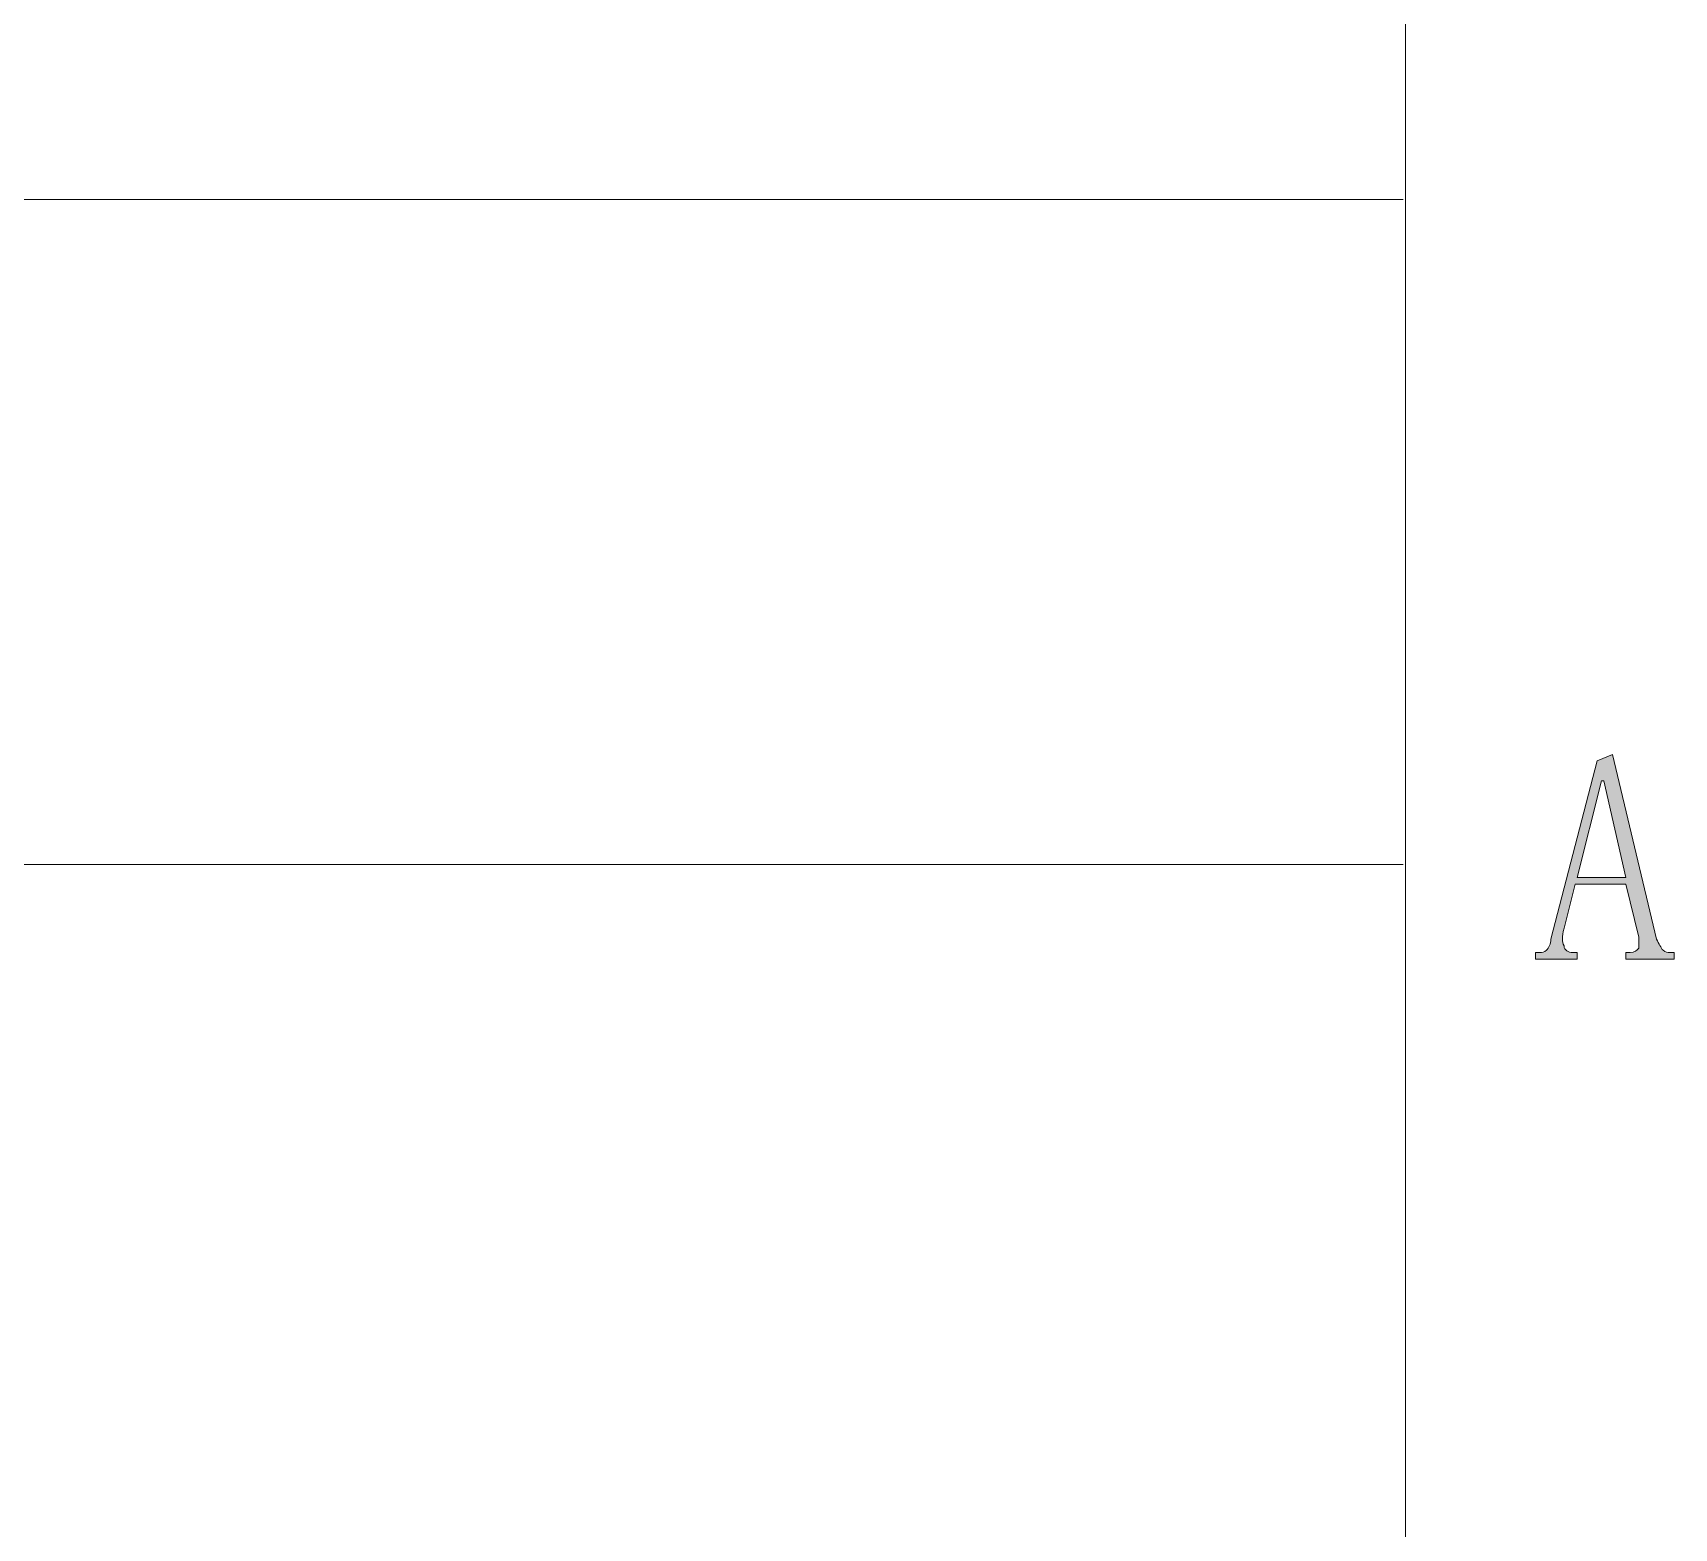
# Model space of a CAD drawing. Header units: millimetres. Extents: x 0 to 297, y 0 to 208.
# Drawn here: x 281.24 to 295.52, y 181.7 to 194.72 of the extents above; entities that cross this region are included whole.
import ezdxf

# ---------------------------------------------------------------- set-up
doc = ezdxf.new("R2010")
doc.units = ezdxf.units.MM

msp = doc.modelspace()

# ---------------------------------------------------------------- hatches: boundary and pattern name
h = msp.add_hatch(color=7)
edge = h.paths.add_edge_path(flags=0)
edge.add_spline(control_points=[(295.099669, 187.304132), (295.099669, 187.304132), (294.65905, 187.304132), (294.65905, 187.304132), (294.65905, 187.304132), (294.563094, 186.921015), (294.563094, 186.921015), (294.544044, 186.844463), (294.544044, 186.80601), (294.563094, 186.767557), (294.563094, 186.729457), (294.601547, 186.710054), (294.64, 186.710054), (294.64, 186.710054), (294.6781, 186.710054), (294.6781, 186.710054), (294.6781, 186.710054), (294.6781, 186.652551), (294.6781, 186.652551), (294.6781, 186.652551), (294.314033, 186.652551), (294.314033, 186.652551), (294.314033, 186.652551), (294.314033, 186.710054), (294.314033, 186.710054), (294.314033, 186.710054), (294.352486, 186.710054), (294.352486, 186.710054), (294.371536, 186.710054), (294.390586, 186.710054), (294.409989, 186.729457), (294.429039, 186.748507), (294.448089, 186.78696), (294.448089, 186.82506), (294.448089, 186.82506), (294.850608, 188.377635), (294.850608, 188.377635), (294.850608, 188.377635), (294.984664, 188.435138), (294.984664, 188.435138), (294.984664, 188.435138), (295.368133, 186.82506), (295.368133, 186.82506), (295.387183, 186.78696), (295.406586, 186.748507), (295.425636, 186.729457), (295.444686, 186.710054), (295.464089, 186.710054), (295.483139, 186.710054), (295.483139, 186.710054), (295.521592, 186.710054), (295.521592, 186.710054), (295.521592, 186.710054), (295.521592, 186.652551), (295.521592, 186.652551), (295.521592, 186.652551), (295.099669, 186.652551), (295.099669, 186.652551), (295.099669, 186.652551), (295.099669, 186.710054), (295.099669, 186.710054), (295.099669, 186.710054), (295.138122, 186.710054), (295.138122, 186.710054), (295.176575, 186.710054), (295.195625, 186.729457), (295.214675, 186.748507), (295.214675, 186.767557), (295.214675, 186.80601), (295.214675, 186.844463), (295.214675, 186.844463), (295.099669, 187.304132), (295.099669, 187.304132), (295.099669, 187.304132), (295.099669, 187.304132), (295.099669, 187.304132)], knot_values=[0, 0, 0, 0, 1, 1, 1, 2, 2, 2, 3, 3, 3, 4, 4, 4, 5, 5, 5, 6, 6, 6, 7, 7, 7, 8, 8, 8, 9, 9, 9, 10, 10, 10, 11, 11, 11, 12, 12, 12, 13, 13, 13, 14, 14, 14, 15, 15, 15, 16, 16, 16, 17, 17, 17, 18, 18, 18, 19, 19, 19, 20, 20, 20, 21, 21, 21, 22, 22, 22, 23, 23, 23, 24, 24, 24, 25, 25, 25, 25], degree=3, periodic=1)
edge = h.paths.add_edge_path(flags=0)
edge.add_spline(control_points=[(294.908111, 188.205126), (294.908111, 188.205126), (294.889061, 188.205126), (294.889061, 188.205126), (294.889061, 188.205126), (294.6781, 187.361635), (294.6781, 187.361635), (294.6781, 187.361635), (295.099669, 187.361635), (295.099669, 187.361635), (295.099669, 187.361635), (294.908111, 188.205126), (294.908111, 188.205126), (294.908111, 188.205126), (294.908111, 188.205126), (294.908111, 188.205126)], knot_values=[0, 0, 0, 0, 1, 1, 1, 2, 2, 2, 3, 3, 3, 4, 4, 4, 5, 5, 5, 5], degree=3, periodic=1)

# ---------------------------------------------------------------- linework, layer by layer
at = {"color": 7, "lineweight": 15}
for points in [[(293.183381, 204.112229), (293.183381, 181.708018)], [(293.183381, 204.112229), (293.183381, 3.737626)], [(206.363711, 193.264665), (293.163978, 193.264665)], [(206.363711, 187.47664), (293.163978, 187.47664)]]:
    msp.add_lwpolyline(points, dxfattribs=at)
at = {"color": 7, "lineweight": 0}
for points, knots in [([(295.099669, 187.304132), (295.099669, 187.304132), (294.65905, 187.304132), (294.65905, 187.304132), (294.65905, 187.304132), (294.563094, 186.921015), (294.563094, 186.921015), (294.544044, 186.844463), (294.544044, 186.80601), (294.563094, 186.767557), (294.563094, 186.729457), (294.601547, 186.710054), (294.64, 186.710054), (294.64, 186.710054), (294.6781, 186.710054), (294.6781, 186.710054), (294.6781, 186.710054), (294.6781, 186.652551), (294.6781, 186.652551), (294.6781, 186.652551), (294.314033, 186.652551), (294.314033, 186.652551), (294.314033, 186.652551), (294.314033, 186.710054), (294.314033, 186.710054), (294.314033, 186.710054), (294.352486, 186.710054), (294.352486, 186.710054), (294.371536, 186.710054), (294.390586, 186.710054), (294.409989, 186.729457), (294.429039, 186.748507), (294.448089, 186.78696), (294.448089, 186.82506), (294.448089, 186.82506), (294.850608, 188.377635), (294.850608, 188.377635), (294.850608, 188.377635), (294.984664, 188.435138), (294.984664, 188.435138), (294.984664, 188.435138), (295.368133, 186.82506), (295.368133, 186.82506), (295.387183, 186.78696), (295.406586, 186.748507), (295.425636, 186.729457), (295.444686, 186.710054), (295.464089, 186.710054), (295.483139, 186.710054), (295.483139, 186.710054), (295.521592, 186.710054), (295.521592, 186.710054), (295.521592, 186.710054), (295.521592, 186.652551), (295.521592, 186.652551), (295.521592, 186.652551), (295.099669, 186.652551), (295.099669, 186.652551), (295.099669, 186.652551), (295.099669, 186.710054), (295.099669, 186.710054), (295.099669, 186.710054), (295.138122, 186.710054), (295.138122, 186.710054), (295.176575, 186.710054), (295.195625, 186.729457), (295.214675, 186.748507), (295.214675, 186.767557), (295.214675, 186.80601), (295.214675, 186.844463), (295.214675, 186.844463), (295.099669, 187.304132), (295.099669, 187.304132), (295.099669, 187.304132), (295.099669, 187.304132), (295.099669, 187.304132)], [0, 0, 0, 0, 1, 1, 1, 2, 2, 2, 3, 3, 3, 4, 4, 4, 5, 5, 5, 6, 6, 6, 7, 7, 7, 8, 8, 8, 9, 9, 9, 10, 10, 10, 11, 11, 11, 12, 12, 12, 13, 13, 13, 14, 14, 14, 15, 15, 15, 16, 16, 16, 17, 17, 17, 18, 18, 18, 19, 19, 19, 20, 20, 20, 21, 21, 21, 22, 22, 22, 23, 23, 23, 24, 24, 24, 25, 25, 25, 25]), ([(294.908111, 188.205126), (294.908111, 188.205126), (294.889061, 188.205126), (294.889061, 188.205126), (294.889061, 188.205126), (294.6781, 187.361635), (294.6781, 187.361635), (294.6781, 187.361635), (295.099669, 187.361635), (295.099669, 187.361635), (295.099669, 187.361635), (294.908111, 188.205126), (294.908111, 188.205126), (294.908111, 188.205126), (294.908111, 188.205126), (294.908111, 188.205126)], [0, 0, 0, 0, 1, 1, 1, 2, 2, 2, 3, 3, 3, 4, 4, 4, 5, 5, 5, 5])]:
    msp.add_open_spline(points, degree=3, knots=knots, dxfattribs=at)

doc.saveas('drawing.dxf')
